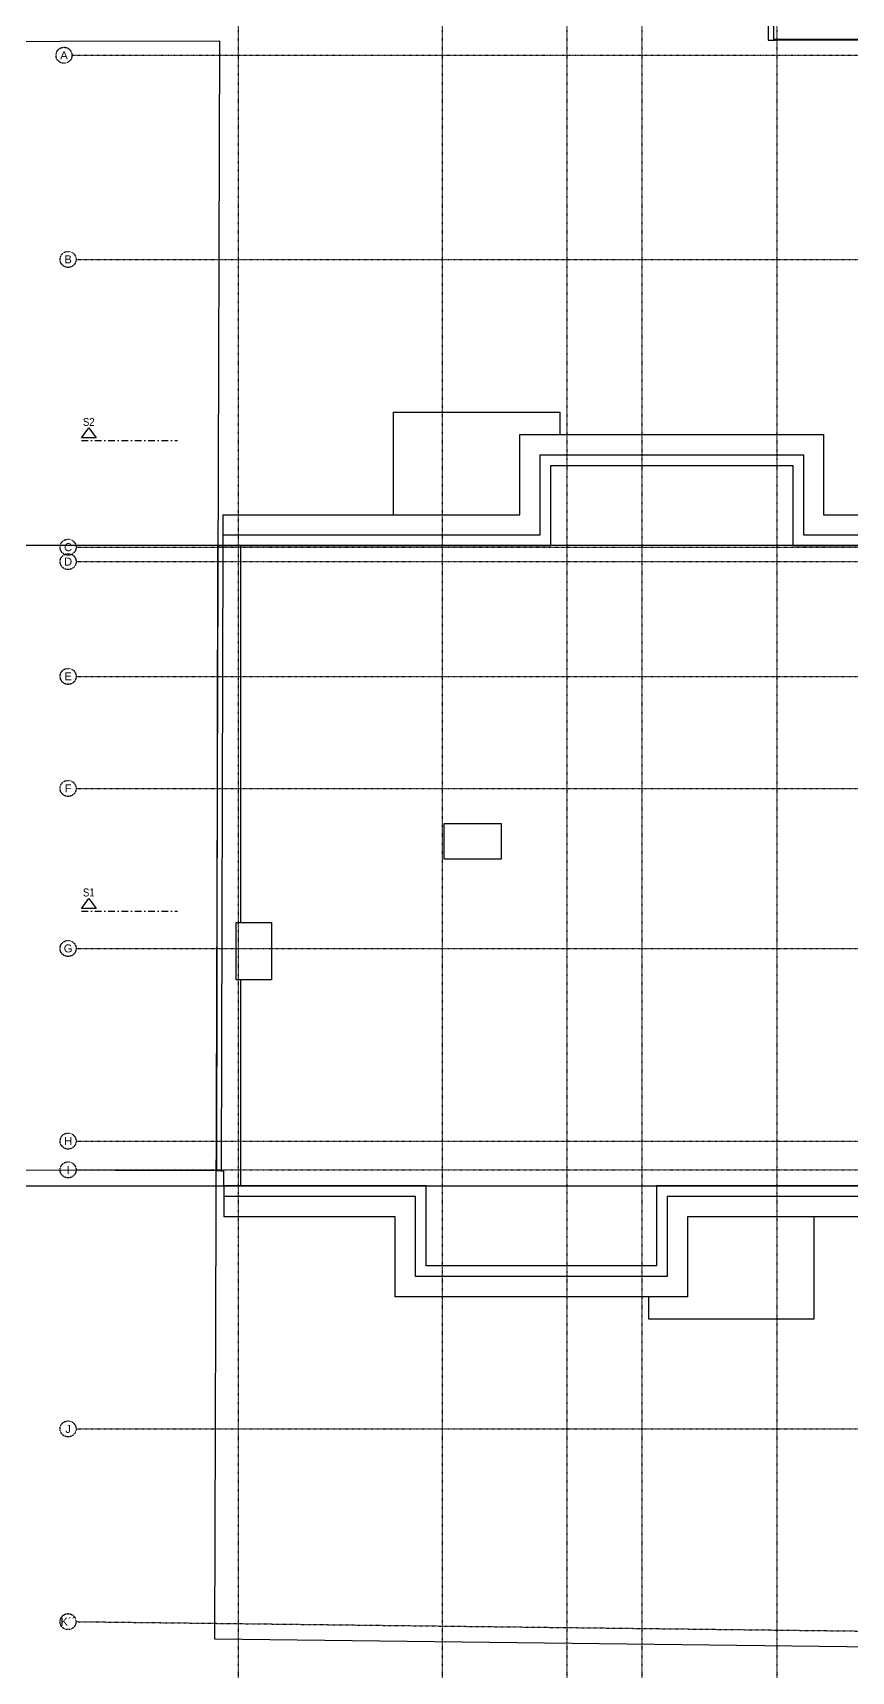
# Model space of a CAD drawing. Header units: millimetres. Extents: x -13147 to 51584, y -41547 to 69958.
# Drawn here: x 15629 to 30982, y -15822 to 14886 of the extents above; entities that cross this region are included whole.
import ezdxf
from ezdxf.enums import TextEntityAlignment as Align

# ---------------------------------------------------------------- set-up
doc = ezdxf.new("R2010")
doc.units = ezdxf.units.MM
for name, pattern in [('DASHDOT', [1, 0.5, -0.25, 0, -0.25]), ('STRICHLINIE', [0.75, 0.5, -0.25]), ('STRICHPUNKT', [1, 0.5, -0.25, 0, -0.25]), ('STRICHPUNKTX2', [2, 1, -0.5, 0, -0.5])]:
    doc.linetypes.add(name, pattern=pattern)
for name, color, linetype in [('01-BFL-G00-L05-M0', 251, 'Continuous'), ('01-SCH-G00-L05-M0', 251, 'STRICHPUNKTX2'), ('02-ANS-G00-L05-M0', 251, 'Continuous'), ('02-AXO-G00-L05-M0', 251, 'STRICHPUNKT'), ('02-TWB-G00-L05-M0', 251, 'Continuous'), ('07-TXT---------M0', 251, 'Continuous'), ('09-VER-G00-L05-GEBÄUDE', 251, 'Continuous'), ('09-VER-G00-L05-GRUNDSTÜCKSGRENZE', 161, 'Continuous')]:
    doc.layers.add(name, color=color, linetype=linetype)
doc.styles.add('ARIAL', font='arial.ttf', dxfattribs={"width": 0.85})
doc.styles.get("Standard").update_dxf_attribs({"font": 'arial.ttf'})

# ---------------------------------------------------------------- blocks, each defined once
blk = doc.blocks.new('schnittführung')
at = {"color": 4, "linetype": 'DASHDOT', "ltscale": 0.25}
blk.add_line((0.237, -0.138), (0.237, 1.662), dxfattribs=at)
blk.add_line((0.237, -0.138), (0.237, 1.662), dxfattribs=at)
blk.add_line((0.237, -0.138), (0.237, 1.662), dxfattribs=at)
at = {"color": 4}
blk.add_lwpolyline([(0.187, 0.138), (0.187, -0.138), (0, 0)], close=True, dxfattribs=at)
at = {"layer": '07-TXT---------M0', "color": 9, "style": 'ARIAL', "text_generation_flag": 6, "width": 0.85}
blk.add_attdef('SCHNITT', text='', height=0.15, rotation=270, dxfattribs=at).set_placement((-0.037, 0), align=Align.CENTER)

msp = doc.modelspace()

# ---------------------------------------------------------------- linework, layer by layer
at = {"layer": '01-BFL-G00-L05-M0', "linetype": 'STRICHLINIE'}
msp.add_lwpolyline([(34204.505, 5274.5294), (4064.9686, 5274.5294), (4090.5658, 14627.5817), (4117.1772, 19858.7301), (34258.8158, 19933.5918), (34204.5022, 14707.7707), (34204.505, 5274.5294)], close=True, dxfattribs=at)
msp.add_lwpolyline([(4001.6794, -17850.9579), (4032.1273, -6725.4706), (34204.505, -6725.4706), (34204.5032, -15500.1335), (34112.6904, -27363.0853)], dxfattribs=at)
at = {"layer": '02-ANS-G00-L05-M0', "color": 253}
for p, q in [((25344.505, 5274.5294), (25344.505, 6774.5294)), ((25344.505, 6774.5294), (29884.505, 6774.5294)), ((29884.505, 6774.5294), (29884.505, 5274.5294)), ((19197.6321, 5274.5294), (25344.505, 5274.5294)), ((29884.505, 5274.5294), (31654.505, 5274.5294)), ((19214.505, -6725.4706), (19214.505, -6441.2454)), ((23009.505, -6725.4706), (19214.505, -6725.4706)), ((23009.505, -8225.4706), (23009.505, -6725.4706)), ((33704.505, -6725.4706), (27329.505, -6725.4706)), ((27329.505, -6725.4706), (27329.505, -8225.4706)), ((27329.505, -8225.4706), (23009.505, -8225.4706))]:
    msp.add_line(p, q, dxfattribs=at)
for points in [[(22394.505, 5854.5294), (22394.505, 7774.5294), (25514.505, 7774.5294), (25514.505, 7354.5294)], [(19197.6321, 5854.5294), (24764.505, 5854.5294), (24764.505, 7354.5294), (30464.505, 7354.5294), (30464.505, 5854.5294), (31654.505, 5854.5294)], [(19197.6321, 5474.5294), (25144.505, 5474.5294), (25144.505, 6974.5294), (30084.505, 6974.5294), (30084.505, 5474.5294), (31654.505, 5474.5294)], [(19524.505, 5274.5294), (19524.505, -1790.4706)], [(19524.505, -2860.4706), (19524.505, -6716.7425)], [(19160.4634, -6441.2454), (19214.505, -6441.2454)], [(19214.505, -6725.4706), (19214.505, -7305.4706)], [(31654.505, -6925.4706), (27529.505, -6925.4706), (27529.505, -8425.4706), (22809.505, -8425.4706), (22809.505, -6925.4706), (19214.505, -6925.4706)], [(31654.505, -7305.4706), (27909.505, -7305.4706), (27909.505, -8805.4706), (22429.505, -8805.4706), (22429.505, -7305.4706), (19214.505, -7305.4706)], [(30279.505, -7305.4706), (30279.505, -9225.4706), (27184.505, -9225.4706), (27184.505, -8805.4706)]]:
    msp.add_lwpolyline(points, dxfattribs=at)
at = {"layer": '02-ANS-G00-L05-M0'}
msp.add_lwpolyline([(19197.6321, 5854.5294), (19197.6321, 5274.5294)], dxfattribs=at)
at = {"layer": '02-ANS-G00-L05-M0', "color": 253}
for points in [[(23344.505, 64.5294), (24414.505, 64.5294), (24414.505, -600.4706), (23344.505, -600.4706)], [(19444.505, -1790.4706), (20109.505, -1790.4706), (20109.505, -2860.4706), (19444.505, -2860.4706)]]:
    msp.add_lwpolyline(points, close=True, dxfattribs=at)
at = {"layer": '02-AXO-G00-L05-M0'}
for points in [[(19484.505, 16928.2275), (19484.505, -17999.2142)], [(23309.505, 16928.2275), (23309.505, -17999.2142)], [(25644.5048, 16928.2275), (25644.5048, -17999.2142)], [(27054.505, 16928.2275), (27054.505, -17999.2142)], [(29584.505, 16928.2275), (29584.505, -17999.2142)], [(16365.2412, 14464.5282), (50054.505, 14464.5282)], [(16441.8735, 10639.5294), (50054.505, 10639.5294)], [(16441.8735, 5244.5294), (50054.505, 5244.5294)], [(16441.8735, 4974.5294), (50054.505, 4974.5294)], [(16441.8735, 2824.5294), (50054.505, 2824.5294)], [(16441.8735, 724.5294), (50054.505, 724.5294)], [(16441.8735, -2275.4706), (50054.505, -2275.4706)], [(16441.8735, -5885.4706), (50054.505, -5885.4706)], [(16441.8735, -6425.4706), (50054.505, -6425.4706)], [(16441.8735, -11280.4706), (50054.505, -11280.4706)], [(16441.8735, -14892.2996), (50054.505, -15295.6512)]]:
    msp.add_lwpolyline(points, dxfattribs=at)
for centre in [(16215.2412, 14464.5282), (16291.8735, 10639.5294), (16291.8735, 5244.5294), (16291.8735, 4974.5294), (16291.8735, 2824.5294), (16291.8735, 724.5294), (16291.8735, -2275.4706), (16291.8735, -5885.4706), (16291.8735, -6425.4706), (16291.8735, -11280.4706), (16290.2235, -14892.2996)]:
    msp.add_circle(centre, 150, dxfattribs=at)
at = {"layer": '02-TWB-G00-L05-M0', "color": 8}
msp.add_lwpolyline([(34152.495, 14774.7829), (29528.0907, 14757.6828), (29548.013, 17572.2409), (29563.3196, 19735.2632), (29567.6483, 23042.233), (29574.7171, 26894.4925), (29551.2296, 32752.2246), (33947.0334, 32834.1849), (33941.4408, 33134.1328), (34337.5362, 33128.656)], dxfattribs=at)
at = {"layer": '02-TWB-G00-L05-M0'}
msp.add_lwpolyline([(-8063.2161, -41546.9329), (-7977.4515, -4065.1076), (-7893.7496, 14635.2738), (2955.7668, 14708.513), (2802.7405, 1405.4336), (7654.3957, 1376.4136), (7730.4268, 5292.5499), (19093.6565, 5275.3907), (19093.6565, 5275.3907), (19078.7116, -6441.3012), (7645.6485, -6402.8028), (7689.037, -2284.2557), (2789.5785, -2269.8932), (2752.3198, -17771.8644)], dxfattribs=at)
at = {"layer": '09-VER-G00-L05-GEBÄUDE', "ltscale": 1}
msp.add_lwpolyline([(19093.6565, 5275.3907), (19197.6333, 5274.9022), (19160.4634, -6441.2454), (19078.7124, -6441.3012)], dxfattribs=at)
at = {"layer": '09-VER-G00-L05-GRUNDSTÜCKSGRENZE'}
msp.add_lwpolyline([(46704.501, -15548.7947), (35541.4308, -15421.4983), (19046.2363, -15218.073), (19138.7033, 14725.9454), (-7779.3506, 14674.8743), (-7909.3457, 14675.5378), (-7826.8215, 30843.226), (-7817.0604, 32755.5627), (7176.712, 32871.7581), (29539.4687, 32927.2999), (29421.7814, 14744.8024), (29556, 14745.7099), (46704.4989, 14778.2454)], close=True, dxfattribs=at)

# ---------------------------------------------------------------- block references
at = {"layer": '01-SCH-G00-L05-M0', "xscale": 1000, "yscale": 1000, "zscale": 1000, "rotation": 270.0000000012445}
for p, values in [((16679.6732, 7480.7159), {'SCHNITT': 'S2'}), ((16679.6732, -1337.9706), {'SCHNITT': 'S1'})]:
    msp.add_blockref('schnittführung', p, dxfattribs=at).add_auto_attribs(values)

# ---------------------------------------------------------------- texts
at = {"layer": '02-AXO-G00-L05-M0', "char_height": 150, "width": 303.3, "attachment_point": 5}
for s, insert, rotation in [('{\\fArial|b0|i0|c0|p34;A}', (16215.2412, 14464.5282), 0), ('{\\fArial|b0|i0|c0|p34;B}', (16291.8735, 10639.5294), 0.0000037), ('{\\fArial|b0|i0|c0|p34;C}', (16291.8735, 5244.5294), 0.0000037), ('{\\fArial|b0|i0|c0|p34;D}', (16291.8735, 4974.5294), 0), ('{\\fArial|b0|i0|c0|p34;E}', (16291.8735, 2824.5294), 0), ('{\\fArial|b0|i0|c0|p34;F}', (16291.8735, 724.5294), 0), ('{\\fArial|b0|i0|c0|p34;G}', (16291.8735, -2275.4706), 0), ('{\\fArial|b0|i0|c0|p34;H}', (16291.8735, -5885.4706), 0), ('{\\fArial|b0|i0|c0|p34;I}', (16291.8735, -6425.4706), 0), ('{\\fArial|b0|i0|c0|p34;J}', (16291.8735, -11280.4706), 0), ('{\\fArial|b0|i0|c0|p34;K´´}', (16290.2235, -14892.2996), 0.0000037)]:
    msp.add_mtext(s, dxfattribs=dict(at, insert=insert, rotation=rotation))

doc.saveas('drawing.dxf')
